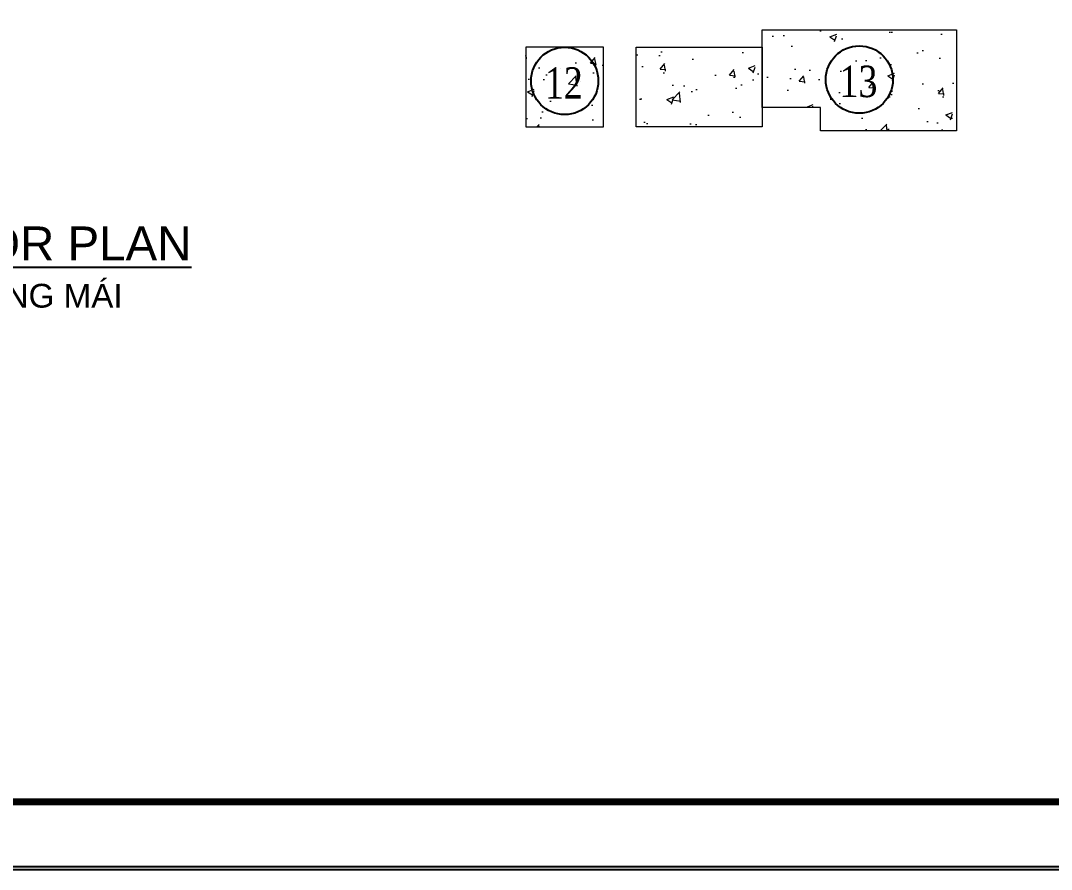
# Model space of a CAD drawing. Header units: inches. Extents: x 340055 to 349452, y -34649 to -30845.
# Drawn here: x 343804.8 to 343981.9, y -32249.5 to -32103.7 of the extents above; entities that cross this region are included whole.
import ezdxf
from ezdxf.enums import TextEntityAlignment as Align

# ---------------------------------------------------------------- set-up
doc = ezdxf.new("R2010")
doc.units = ezdxf.units.IN
doc.header["$MEASUREMENT"] = 0
for name, color, linetype in [('3', 3, 'Continuous'), ('AZNB-BN-TL-A- ROOF FLOOR PLAN$0$TITLE-TEXT', 130, 'Continuous'), ('CAUTAO', 7, 'Continuous'), ('NET IN', 3, 'Continuous')]:
    doc.layers.add(name, color=color, linetype=linetype)
doc.layers.add('TL-TIILE BLOCK A2$0$TL-TITLE BLOCK 1', color=7, linetype='Continuous', lineweight=50)
doc.layers.add('XRF-A-RF PLAN$0$TL-ARCH-BACKGROUND', color=252, linetype='Continuous', lineweight=15)
doc.styles.add('AZNB-BN-TL-A- ROOF FLOOR PLAN$0$Standard', font='arial.ttf')
doc.styles.add('vntimeh.shx', font='vntimeh.shx', dxfattribs={"width": 0.8, "bigfont": 'bigfont.shx'})
pattern_1 = [(50, (21222.944, 5728.189), (11.95433638, -1.04586892), [1.25, -13.75]), (355, (21222.944, 5728.189), (-2.31252223, 12.53653556), [1, -11]), (100.4514, (21223.94, 5728.102), (9.64182303, 11.49065903), [1.0623365, -11.68570187]), (46.1842, (21222.944, 5731.522), (17.7873508, -2.75865024), [1.875, -20.625]), (96.6356, (21224.426, 5731.293), (15.5777118, 16.23529785), [1.5935048, -17.52855]), (351.1842, (21222.944, 5731.522), (15.5776991, 16.23531), [1.5, -16.5]), (21, (21224.611, 5730.689), (9.94845087, -6.71031484), [1.25, -13.75]), (326, (21224.611, 5730.689), (4.05525553, 12.0858341), [1, -11]), (71.4514, (21225.44, 5730.13), (14.00371048, 5.37550828), [1.0623365, -11.68570187]), (37.5, (21222.944, 5728.189), (0.202664255, 5.5482309), [0, -10.86666667, 0, -11.16666667, 0, -11.04166667]), (7.5, (21222.944, 5728.189), (4.38449229, 6.57352853), [0, -6.36666667, 0, -10.61666667, 0, -4.20833333]), (327.5, (21219.2275, 5728.189), (8.8970406, -0.37591453), [0, -4.16666667, 0, -13, 0, -17.25]), (317.5, (21217.561, 5728.189), (9.71976949, 1.66841637), [0, -5.41666667, 0, -8.63333333, 0, -12.25])]

# ---------------------------------------------------------------- blocks, each defined once
blk = doc.blocks.new('kt kien truc 1')
at = {"layer": 'Defpoints', "color": 8}
blk.add_lwpolyline([(0, 0), (594, 0), (594, 420), (0, 420)], close=True, dxfattribs=at)
at = {"layer": 'TL-TIILE BLOCK A2$0$TL-TITLE BLOCK 1', "const_width": 1}
blk.add_lwpolyline([(20, 10), (579, 10), (584, 15), (584, 405), (579, 410), (20, 410), (15, 405), (15, 15)], close=True, dxfattribs=at)

msp = doc.modelspace()

# ---------------------------------------------------------------- hatches: boundary and pattern name
at = {"layer": 'XRF-A-RF PLAN$0$TL-ARCH-BACKGROUND', "transparency": 33554559}
h = msp.add_hatch(dxfattribs=at)
h.set_pattern_fill('AR-CONC', color=256, scale=1.666667)
h.set_pattern_definition(pattern_1)
h.paths.add_polyline_path([(343932.2308, -32108.2721), (343932.2308, -32105.2938), (343965.5641, -32105.2938), (343965.5641, -32122.6271), (343942.2308, -32122.6271), (343942.2308, -32118.6271), (343932.2308, -32118.6271)])
h = msp.add_hatch(dxfattribs=at)
h.set_pattern_fill('AR-CONC', color=256, scale=1.666667)
h.set_pattern_definition(pattern_1)
h.paths.add_polyline_path([(343904.9436, -32108.2721), (343891.6102, -32108.2721), (343891.6102, -32121.9604), (343904.9436, -32121.9604)])
h = msp.add_hatch(dxfattribs=at)
h.set_pattern_fill('AR-CONC', color=256, scale=1.666667)
h.set_pattern_definition(pattern_1)
h.paths.add_polyline_path([(343910.5641, -32108.2721), (343932.2308, -32108.2721), (343932.2308, -32121.9604), (343910.5641, -32121.9604)])

# ---------------------------------------------------------------- linework, layer by layer
at = {"layer": 'CAUTAO', "color": 1, "true_color": 0xfa051e}
for centre in [(343898.2769, -32114.0485), (343948.8975, -32113.8152)]:
    msp.add_circle(centre, 5.7764, dxfattribs=at)
at = {"layer": 'NET IN'}
msp.add_lwpolyline([(343489.7906, -31762.4377), (344178.5705, -31762.4377), (344178.5705, -32249.0382), (343489.7906, -32249.0382)], close=True, dxfattribs=at)
at = {"layer": 'XRF-A-RF PLAN$0$TL-ARCH-BACKGROUND'}
for points in [[(343932.2308, -32108.2721), (343932.2308, -32105.2938), (343965.5641, -32105.2938), (343965.5641, -32122.6271), (343942.2308, -32122.6271), (343942.2308, -32118.6271), (343932.2308, -32118.6271)], [(343904.9436, -32108.2721), (343891.6102, -32108.2721), (343891.6102, -32121.9604), (343904.9436, -32121.9604)], [(343910.5641, -32108.2721), (343932.2308, -32108.2721), (343932.2308, -32121.9604), (343910.5641, -32121.9604)]]:
    msp.add_lwpolyline(points, close=True, dxfattribs=at)

# ---------------------------------------------------------------- block references
at = {"layer": '3', "xscale": 1.159562065285868, "yscale": 1.159562065285868, "zscale": 1.159562065285868}
msp.add_blockref('kt kien truc 1', (343489.7906, -32249.4537), dxfattribs=at)

# ---------------------------------------------------------------- texts
at = {"layer": 'AZNB-BN-TL-A- ROOF FLOOR PLAN$0$TITLE-TEXT', "style": 'AZNB-BN-TL-A- ROOF FLOOR PLAN$0$Standard'}
for s, height, p in [('%%UMASTER ROOF FLOOR PLAN', 5.833333, (343777.3308, -32146.626)), ('MẶT BẰNG TỔNG THỂ TẦNG MÁI', 4.083333, (343777.3308, -32154.204))]:
    msp.add_text(s, height=height, dxfattribs=at).set_placement(p, align=Align.BOTTOM_CENTER)
at = {"layer": 'CAUTAO', "color": 1, "true_color": 0xfa051e, "char_height": 5.4, "attachment_point": 5, "style": 'vntimeh.shx'}
for s, insert in [('\\A1;12', (343898.1275, -32114.3968)), ('\\A1;13', (343948.748, -32114.1635))]:
    msp.add_mtext(s, dxfattribs=dict(at, insert=insert))

doc.saveas('drawing.dxf')
